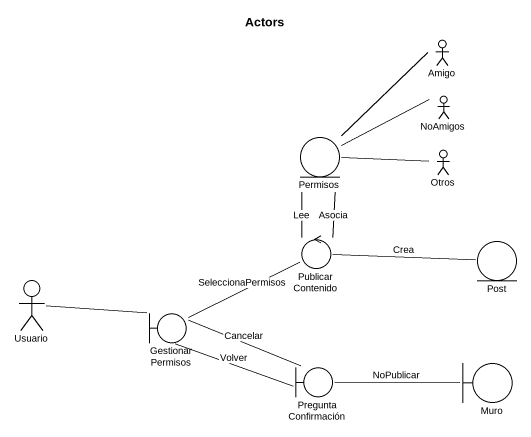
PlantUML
@startuml
title Actors
actor Amigo
actor NoAmigos
entity Permisos
actor Otros
control PublicarContenido
entity Post
actor Usuario
boundary GestionarPermisos
boundary PreguntaConfirmación
boundary Muro
Permisos -up- Amigo
Permisos -right- NoAmigos
Permisos -right- Otros
PublicarContenido -up- Permisos : Lee
PublicarContenido -up- Permisos : Asocia
PublicarContenido -right- Post : Crea
Usuario -right- GestionarPermisos
GestionarPermisos -right- PublicarContenido : SeleccionaPermisos
GestionarPermisos -right- PreguntaConfirmación : Cancelar
PreguntaConfirmación -left- GestionarPermisos : Volver
PreguntaConfirmación -right- Muro : NoPublicar
@enduml
